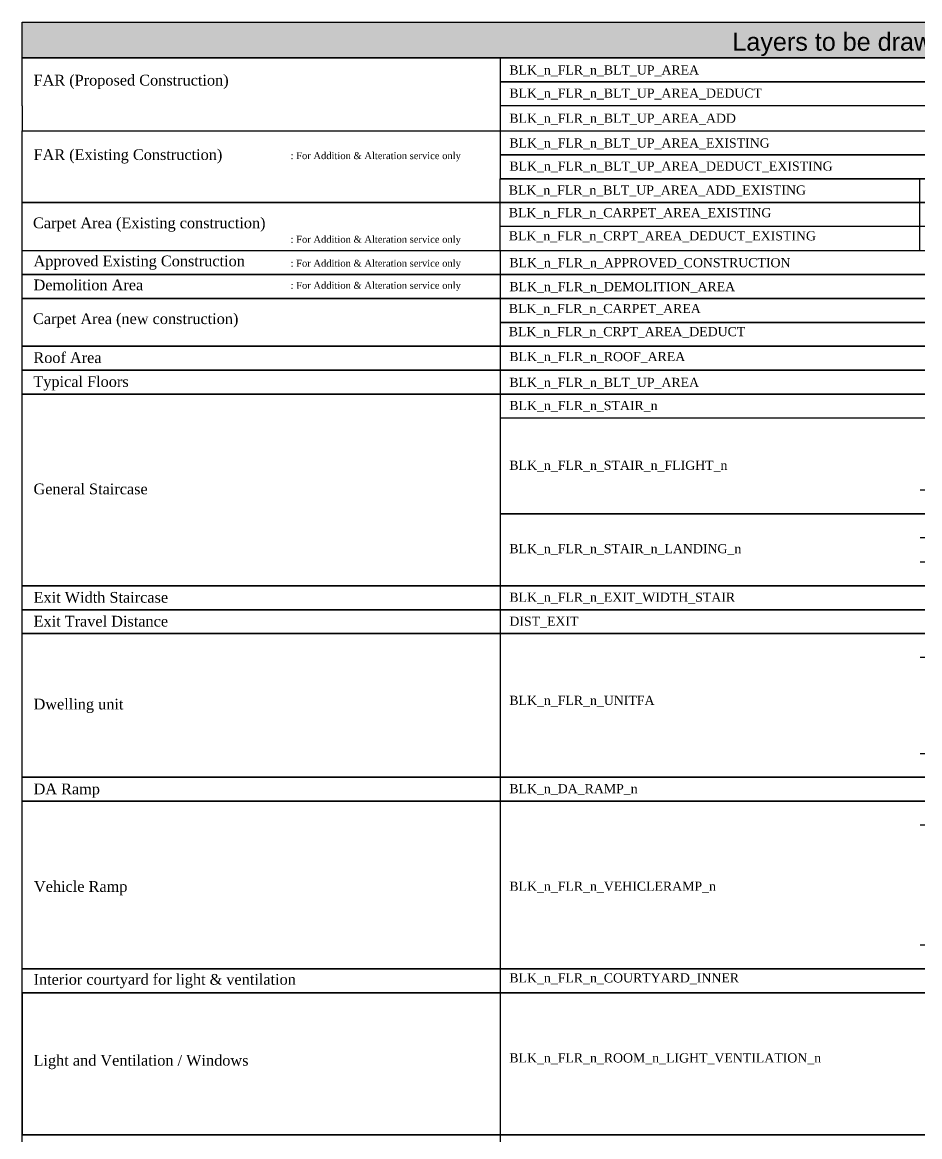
# Model space of a CAD drawing. Header units: millimetres. Extents: x -9481 to -9286, y 28723 to 28853.
# Drawn here: x -9481.26 to -9461.74, y 28777.19 to 28801.42 of the extents above; entities that cross this region are included whole.
import ezdxf

# ---------------------------------------------------------------- set-up
doc = ezdxf.new("R2010")
doc.units = ezdxf.units.MM
doc.linetypes.add('CONTINULUS', pattern=[0])
for name, color, linetype in [('BLK_1_FLR_-2_BLT_UP_AREA_ADD', 7, 'Continuous'), ('BLK_1_PLANTATION_GREENSTRIP', 7, 'Continuous'), ('HATCH', 7, 'Continuous')]:
    doc.layers.add(name, color=color, linetype=linetype)
doc.styles.add('MtXpl_Georgia', font='georgiab.ttf')
doc.styles.get("Standard").update_dxf_attribs({"font": 'arial.ttf', "height": 0.25})

# ---------------------------------------------------------------- blocks, each defined once
blk = doc.blocks.new('H2')
at = {"layer": 'HATCH', "linetype": 'CONTINULUS', "ltscale": 0.05}
h = blk.add_hatch(color=241, dxfattribs=at)
h.dxf.hatch_style = 1
h.paths.add_polyline_path([(-9435.455, 28804.6), (-9435.455, 28803.827), (-9396.427, 28803.827), (-9396.427, 28804.6)])
blk.add_lwpolyline([(-9435.455, 28804.6), (-9396.427, 28804.6), (-9396.427, 28803.827), (-9435.455, 28803.827), (-9435.455, 28804.6)], close=True)
at = {"color": 18, "insert": (-9420.014, 28804.373), "char_height": 0.39118, "attachment_point": 1}
blk.add_mtext_dynamic_manual_height_columns('Layers to be drawn on the floor plan', width=11.88863, gutter_width=1.633, heights=[0], dxfattribs=at)

msp = doc.modelspace()

# ---------------------------------------------------------------- linework, layer by layer
for p, q in [((-9470.864, 28800.646), (-9470.864, 28800.125)), ((-9470.864, 28800.125), (-9470.864, 28799.604)), ((-9470.864, 28799.059), (-9470.864, 28798.538)), ((-9470.864, 28798.538), (-9470.864, 28798.017)), ((-9470.864, 28796.455), (-9470.864, 28795.935)), ((-9470.864, 28795.935), (-9470.864, 28795.414)), ((-9470.864, 28795.414), (-9470.864, 28794.893)), ((-9470.864, 28794.893), (-9470.864, 28794.373)), ((-9470.864, 28794.373), (-9470.864, 28793.852)), ((-9470.864, 28793.852), (-9470.864, 28793.332)), ((-9470.864, 28793.332), (-9470.864, 28789.166)), ((-9470.864, 28789.687), (-9470.864, 28789.166)), ((-9470.864, 28789.166), (-9470.864, 28788.646)), ((-9470.864, 28788.646), (-9470.864, 28788.125)), ((-9470.864, 28788.125), (-9470.864, 28787.604)), ((-9470.864, 28787.604), (-9470.864, 28787.084)), ((-9470.864, 28787.084), (-9470.864, 28786.563)), ((-9470.864, 28786.563), (-9470.864, 28786.042)), ((-9470.864, 28786.042), (-9470.864, 28785.522)), ((-9470.864, 28785.522), (-9470.864, 28785.001)), ((-9470.864, 28785.001), (-9470.864, 28784.481)), ((-9470.864, 28784.481), (-9470.864, 28783.96)), ((-9470.864, 28783.96), (-9470.864, 28783.439)), ((-9470.864, 28783.439), (-9470.864, 28782.919)), ((-9470.864, 28782.919), (-9470.864, 28782.398)), ((-9470.864, 28782.398), (-9470.864, 28781.877)), ((-9470.864, 28781.877), (-9470.864, 28781.357)), ((-9470.864, 28781.357), (-9470.864, 28780.836)), ((-9470.864, 28780.836), (-9470.864, 28780.315)), ((-9481.258, 28780.315), (-9481.258, 28777.23)), ((-9470.864, 28780.315), (-9470.864, 28777.23)), ((-9470.864, 28777.23), (-9470.864, 28776.709))]:
    msp.add_line(p, q)
at = {"color": 7, "linetype": 'CONTINULUS', "ltscale": 0.05}
for p, q in [((-9481.258, 28799.604), (-9481.258, 28799.059)), ((-9470.864, 28799.604), (-9470.864, 28799.059))]:
    msp.add_line(p, q, dxfattribs=at)
for points in [[(-9481.258, 28800.125), (-9481.258, 28800.646), (-9442.23, 28800.646), (-9442.23, 28800.125), (-9470.864, 28800.125)], [(-9481.258, 28799.604), (-9481.258, 28800.646)], [(-9470.864, 28800.125), (-9442.23, 28800.125), (-9442.23, 28799.604), (-9470.864, 28799.604)], [(-9481.258, 28798.538), (-9481.258, 28799.059), (-9442.23, 28799.059), (-9442.23, 28798.538), (-9470.864, 28798.538)], [(-9481.258, 28798.017), (-9481.258, 28798.538)], [(-9470.864, 28798.538), (-9442.23, 28798.538), (-9442.23, 28798.017), (-9470.864, 28798.017)], [(-9470.864, 28798.017), (-9442.23, 28798.017), (-9442.23, 28797.497), (-9481.258, 28797.497)], [(-9481.258, 28796.976), (-9481.258, 28797.497), (-9442.23, 28797.497), (-9442.23, 28796.976), (-9470.864, 28796.976)], [(-9481.258, 28795.935), (-9481.258, 28796.455), (-9442.23, 28796.455), (-9442.23, 28795.935), (-9481.258, 28795.935)], [(-9481.258, 28795.414), (-9481.258, 28795.935), (-9442.23, 28795.935), (-9442.23, 28795.414), (-9481.258, 28795.414)], [(-9481.258, 28794.893), (-9481.258, 28795.414), (-9442.23, 28795.414), (-9442.23, 28794.893), (-9470.864, 28794.893)], [(-9481.258, 28794.373), (-9481.258, 28794.893)], [(-9470.864, 28794.893), (-9442.23, 28794.893), (-9442.23, 28794.373), (-9481.258, 28794.373)], [(-9481.258, 28792.811), (-9481.258, 28793.332), (-9442.23, 28793.332), (-9442.23, 28792.811), (-9470.864, 28792.811)], [(-9481.258, 28792.29), (-9481.258, 28792.811)], [(-9481.258, 28791.77), (-9481.258, 28792.29)], [(-9481.258, 28791.249), (-9481.258, 28791.77)], [(-9481.258, 28790.728), (-9481.258, 28791.249)], [(-9461.732, 28791.249), (-9442.23, 28791.249), (-9442.23, 28790.728), (-9470.864, 28790.728)], [(-9481.258, 28790.208), (-9481.258, 28790.728)], [(-9470.864, 28790.728), (-9442.23, 28790.728), (-9442.23, 28790.208), (-9461.732, 28790.208)], [(-9481.258, 28789.687), (-9481.258, 28790.208)], [(-9461.732, 28789.687), (-9442.23, 28789.687), (-9442.23, 28789.166), (-9481.258, 28789.166), (-9481.258, 28789.687)], [(-9481.258, 28785.001), (-9481.258, 28788.125), (-9442.23, 28788.125), (-9442.23, 28787.604), (-9461.732, 28787.604)], [(-9461.732, 28785.522), (-9442.23, 28785.522), (-9442.23, 28785.001), (-9481.258, 28785.001)], [(-9481.258, 28783.96), (-9481.258, 28784.481), (-9442.23, 28784.481), (-9442.23, 28783.96), (-9461.732, 28783.96)], [(-9481.258, 28783.439), (-9481.258, 28783.96), (-9481.258, 28783.96)], [(-9481.258, 28782.919), (-9481.258, 28783.439), (-9481.258, 28783.439)], [(-9481.258, 28782.398), (-9481.258, 28782.919), (-9481.258, 28782.919)], [(-9481.258, 28781.877), (-9481.258, 28782.398), (-9481.258, 28782.398)], [(-9481.258, 28781.357), (-9481.258, 28781.877), (-9481.258, 28781.877)], [(-9461.732, 28781.357), (-9442.23, 28781.357), (-9442.23, 28780.836), (-9481.258, 28780.836), (-9481.258, 28781.357), (-9481.258, 28781.357)]]:
    msp.add_lwpolyline(points)
for points in [[(-9481.258, 28794.373), (-9442.23, 28794.373), (-9442.23, 28793.852), (-9481.258, 28793.852), (-9481.258, 28794.373)], [(-9481.258, 28793.852), (-9442.23, 28793.852), (-9442.23, 28793.332), (-9481.258, 28793.332), (-9481.258, 28793.852)], [(-9481.258, 28789.166), (-9442.23, 28789.166), (-9442.23, 28788.646), (-9481.258, 28788.646), (-9481.258, 28789.166)], [(-9481.258, 28788.646), (-9442.23, 28788.646), (-9442.23, 28788.125), (-9481.258, 28788.125), (-9481.258, 28788.646)], [(-9481.258, 28785.001), (-9442.23, 28785.001), (-9442.23, 28784.481), (-9481.258, 28784.481), (-9481.258, 28785.001)], [(-9481.258, 28780.315), (-9481.258, 28780.836), (-9442.23, 28780.836), (-9442.23, 28780.315)], [(-9481.258, 28780.315), (-9442.23, 28780.315), (-9442.23, 28777.23), (-9481.258, 28777.23)], [(-9481.258, 28777.23), (-9442.23, 28777.23), (-9442.23, 28776.709), (-9481.258, 28776.709), (-9481.258, 28777.23)]]:
    msp.add_lwpolyline(points, close=True)
at = {"layer": 'BLK_1_FLR_-2_BLT_UP_AREA_ADD', "color": 7, "linetype": 'CONTINULUS', "ltscale": 0.05}
for p, q in [((-9481.258, 28796.455), (-9481.258, 28798.017)), ((-9470.864, 28796.455), (-9470.864, 28798.017)), ((-9461.744, 28796.455), (-9461.744, 28798.017))]:
    msp.add_line(p, q, dxfattribs=at)

# ---------------------------------------------------------------- block references
at = {"layer": 'BLK_1_PLANTATION_GREENSTRIP', "linetype": 'CONTINULUS'}
msp.add_blockref('H2', (-45.803, -3.181), dxfattribs=at)

# ---------------------------------------------------------------- texts
at = {"linetype": 'CONTINULUS', "style": 'MtXpl_Georgia'}
for s, height, p in [('BLK_n_FLR_n_BLT_UP_AREA', 0.19901, (-9470.667, 28800.282)), ('FAR (Proposed Construction)', 0.23406, (-9481.013, 28800.044)), ('BLK_n_FLR_n_BLT_UP_AREA_DEDUCT', 0.19901, (-9470.667, 28799.779)), ('BLK_n_FLR_n_BLT_UP_AREA_ADD', 0.19901, (-9470.667, 28799.233)), ('FAR (Existing Construction)', 0.23406, (-9481.013, 28798.424)), ('BLK_n_FLR_n_BLT_UP_AREA_EXISTING', 0.19901, (-9470.667, 28798.695)), (' : For Addition & Alteration service only', 0.15167, (-9475.481, 28798.443)), ('BLK_n_FLR_n_BLT_UP_AREA_DEDUCT_EXISTING', 0.19901, (-9470.667, 28798.192)), ('BLK_n_FLR_n_BLT_UP_AREA_ADD_EXISTING', 0.19901, (-9470.68, 28797.671)), ('BLK_n_FLR_n_CARPET_AREA_EXISTING', 0.19901, (-9470.68, 28797.18)), ('Carpet Area (Existing construction)', 0.23406, (-9481.025, 28796.94)), (' : For Addition & Alteration service only', 0.15167, (-9475.481, 28796.625)), ('BLK_n_FLR_n_CRPT_AREA_DEDUCT_EXISTING', 0.19901, (-9470.68, 28796.676)), ('Approved Existing Construction', 0.23406, (-9481.013, 28796.112)), (' : For Addition & Alteration service only', 0.15167, (-9475.481, 28796.104)), ('BLK_n_FLR_n_APPROVED_CONSTRUCTION', 0.19901, (-9470.667, 28796.092)), ('Demolition Area', 0.23406, (-9481.013, 28795.592)), (' : For Addition & Alteration service only', 0.15167, (-9475.481, 28795.623)), ('BLK_n_FLR_n_DEMOLITION_AREA', 0.19901, (-9470.667, 28795.571)), ('BLK_n_FLR_n_CARPET_AREA', 0.19901, (-9470.68, 28795.096)), ('Carpet Area (new construction)', 0.23406, (-9481.025, 28794.857)), ('BLK_n_FLR_n_CRPT_AREA_DEDUCT', 0.19901, (-9470.68, 28794.593)), ('Roof Area', 0.2341, (-9481.017, 28794.01)), ('BLK_n_FLR_n_ROOF_AREA', 0.19901, (-9470.667, 28794.051)), ('Typical Floors', 0.23406, (-9481.017, 28793.489)), ('BLK_n_FLR_n_BLT_UP_AREA', 0.19901, (-9470.667, 28793.489)), ('BLK_n_FLR_n_STAIR_n', 0.19901, (-9470.667, 28792.986)), ('BLK_n_FLR_n_STAIR_n_FLIGHT_n', 0.19901, (-9470.667, 28791.687)), ('General Staircase', 0.23406, (-9481.014, 28791.155)), ('BLK_n_FLR_n_STAIR_n_LANDING_n', 0.19901, (-9470.667, 28789.874)), ('Exit Width Staircase', 0.23406, (-9481.013, 28788.798)), ('BLK_n_FLR_n_EXIT_WIDTH_STAIR', 0.19901, (-9470.667, 28788.818)), ('Exit Travel Distance', 0.23406, (-9481.013, 28788.279)), ('DIST_EXIT', 0.199, (-9470.667, 28788.297)), ('Dwelling unit', 0.23406, (-9481.013, 28786.477)), ('BLK_n_FLR_n_UNITFA', 0.19901, (-9470.667, 28786.576)), ('DA Ramp', 0.2341, (-9481.013, 28784.632)), ('BLK_n_DA_RAMP_n', 0.19901, (-9470.667, 28784.655)), ('Vehicle Ramp', 0.23406, (-9481.004, 28782.511)), ('BLK_n_FLR_n_VEHICLERAMP_n', 0.19901, (-9470.667, 28782.534)), ('Interior courtyard for light & ventilation', 0.23406, (-9481.013, 28780.491)), ('BLK_n_FLR_n_COURTYARD_INNER', 0.19901, (-9470.667, 28780.541)), ('Light and Ventilation / Windows', 0.23406, (-9481.013, 28778.731)), ('BLK_n_FLR_n_ROOM_n_LIGHT_VENTILATION_n', 0.19901, (-9470.667, 28778.801))]:
    msp.add_text(s, height=height, dxfattribs=at).set_placement(p)

doc.saveas('drawing.dxf')
